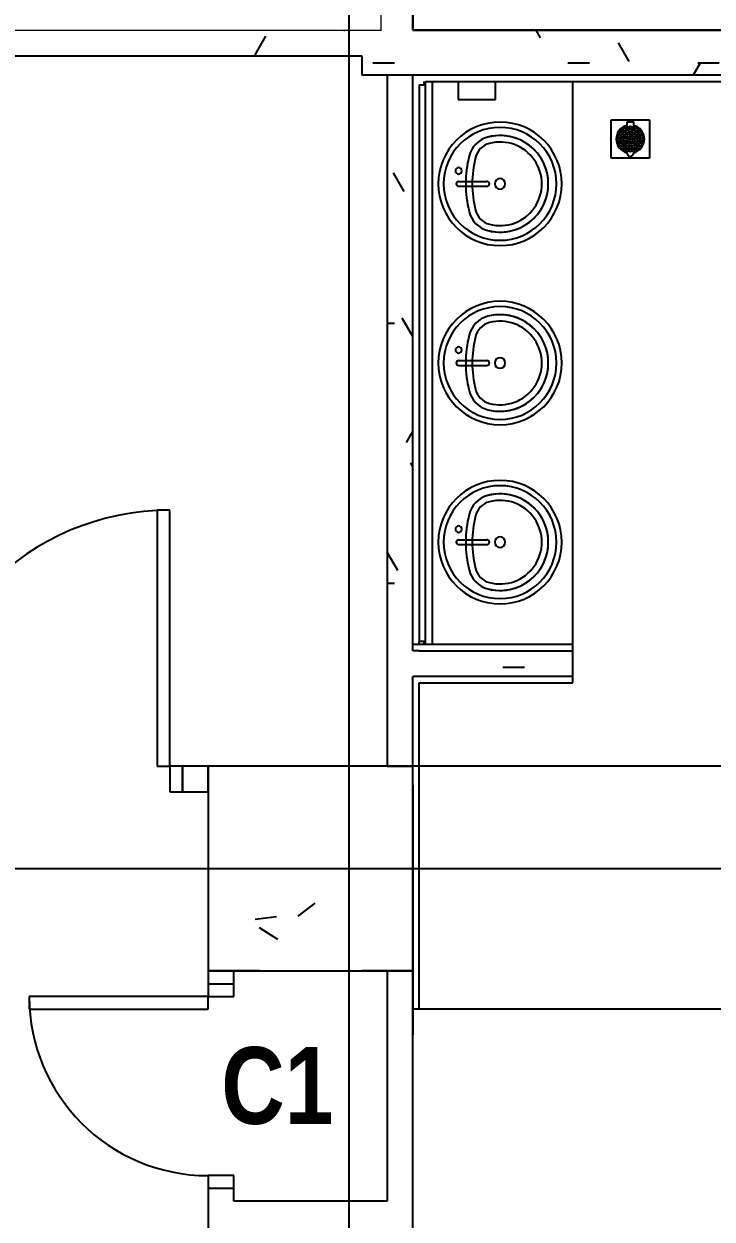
# Model space of a CAD drawing. Header units: millimetres. Extents: x -20146070 to 165023, y -3349561 to 35447.
# Drawn here: x 16416 to 19106, y -18995 to -14325 of the extents above; entities that cross this region are included whole.
import ezdxf

# ---------------------------------------------------------------- set-up
doc = ezdxf.new("R2010")
doc.units = ezdxf.units.MM
doc.header["$LTSCALE"] = 50
for name, color, linetype in [('BLK_2 - 1ST_2ND_STOREY_PLAN$0$0-1', 8, 'Continuous'), ('BLK_2 - 1ST_2ND_STOREY_PLAN$0$1599_DB_A_BLK2_HQ_R21- LINKVIEW_BLK2_1ST STOREY Toilet JOH$0$A-_DOOR----_E', 8, 'Continuous'), ('BLK_2 - 1ST_2ND_STOREY_PLAN$0$1599_DB_A_BLK2_HQ_R21- LINKVIEW_BLK2_1ST STOREY Toilet JOH$0$A-_DOOR----_E-1', 8, 'Continuous'), ('BLK_2 - 1ST_2ND_STOREY_PLAN$0$1599_DB_A_BLK2_HQ_R21- LINKVIEW_BLK2_1ST STOREY Toilet JOH$0$A-_FURT----_E', 8, 'Continuous'), ('BLK_2 - 1ST_2ND_STOREY_PLAN$0$1599_DB_A_BLK2_HQ_R21- LINKVIEW_BLK2_1ST STOREY Toilet JOH$0$A-_WALL----_H-1', 8, 'Continuous'), ('BLK_2 - 1ST_2ND_STOREY_PLAN$0$1599_DB_A_BLK2_HQ_R21- LINKVIEW_BLK2_1ST STOREY Toilet JOH$0$A-_WALL----_H-2', 8, 'Continuous'), ('BLK_2 - 1ST_2ND_STOREY_PLAN$0$1599_DB_A_BLK2_HQ_R21- LINKVIEW_BLK2_1ST STOREY Toilet JOH$0$M-_SANIFIXR_E', 8, 'Continuous'), ('BLK_2 - 1ST_2ND_STOREY_PLAN$0$1599_DB_A_BLK2_HQ_R21- LINKVIEW_BLK2_1ST STOREY Toilet JOH$0$S-_COLN----_E', 8, 'Continuous'), ('BLK_2 - 1ST_2ND_STOREY_PLAN$0$A-_DOOR----_E', 8, 'Continuous'), ('BLK_2 - 1ST_2ND_STOREY_PLAN$0$A-_DOOR----_E-1', 8, 'Continuous'), ('BLK_2 - 1ST_2ND_STOREY_PLAN$0$A-_FLOR----_E', 8, 'Continuous'), ('BLK_2 - 1ST_2ND_STOREY_PLAN$0$A-_ROOMNAME_A', 7, 'Continuous'), ('BLK_2 - 1ST_2ND_STOREY_PLAN$0$A-_WALL----_H-1', 8, 'Continuous'), ('BLK_2 - 1ST_2ND_STOREY_PLAN$0$A-_WALL----_H-2', 8, 'Continuous'), ('BLK_2 - 1ST_2ND_STOREY_PLAN$0$A-_WALLPRTN_E-1', 8, 'Continuous'), ('BLK_2 - 1ST_2ND_STOREY_PLAN$0$S-_COLN----_E-1', 8, 'Continuous'), ('BLK_2 - 1ST_2ND_STOREY_PLAN$0$S-_COLN----_E-2', 8, 'Continuous'), ('NW_FM200', 1, 'Continuous'), ('NW_GRID LINE', 8, 'Continuous')]:
    doc.layers.add(name, color=color, linetype=linetype)
doc.styles.add('BLK_2 - 1ST_2ND_STOREY_PLAN$0$Arial Narrow_B_3', font='ARIALNB.TTF', dxfattribs={"height": 300})
pattern_1 = [(0, (0, 0), (1016, 254), [83.82, -678.18, 83.82, -678.18, -4064]), (0, (0, 0), (1016, 254), [-1524, 83.82, -1440.18, 83.82, -678.18, -1778]), (0, (0, 0), (1016, 254), [-3810, 83.82, -424.18, 83.82, -1186.18]), (120, (381, 127), (-727.97045, 752.8818), [83.82, -678.18, 83.82, -678.18, -4064]), (120, (381, 127), (-727.97045, 752.8818), [-1524, 83.82, -1440.18, 83.82, -678.18, -1778]), (120, (381, 127), (-727.97045, 752.8818), [-3810, 83.82, -424.18, 83.82, -1186.18]), (240, (508, 635), (-288.02955, -1006.8818), [83.82, -678.18, 83.82, -678.18, -4064]), (240, (508, 635), (-288.02955, -1006.8818), [-1524, 83.82, -1440.18, 83.82, -678.18, -1778]), (240, (508, 635), (-288.02955, -1006.8818), [-3810, 83.82, -424.18, 83.82, -1186.18])]
pattern_2 = [(0, (0, 0), (1016, 254), [83.82, -678.18, 83.82, -678.18, -4064]), (0, (0, 0), (1016, 254), [-1524, 83.82, -1440.18, 83.82, -678.18, -1778]), (0, (0, 0), (1016, 254), [-3810, 83.82, -424.18, 83.82, -1186.18]), (120, (381, 127), (-727.9705, 752.8818), [83.82, -678.18, 83.82, -678.18, -4064]), (120, (381, 127), (-727.9705, 752.8818), [-1524, 83.82, -1440.18, 83.82, -678.18, -1778]), (120, (381, 127), (-727.9705, 752.8818), [-3810, 83.82, -424.18, 83.82, -1186.18]), (240, (508, 635), (-288.0295, -1006.8818), [83.82, -678.18, 83.82, -678.18, -4064]), (240, (508, 635), (-288.0295, -1006.8818), [-1524, 83.82, -1440.18, 83.82, -678.18, -1778]), (240, (508, 635), (-288.0295, -1006.8818), [-3810, 83.82, -424.18, 83.82, -1186.18])]

# ---------------------------------------------------------------- blocks, each defined once
blk = doc.blocks.new('BLK_2 - 1ST_2ND_STOREY_PLAN$0$IDA - F - Single - Swing - 1100L X 2200H - B2-TD01-3240950-BLK 2 1ST STOREY PLAN')
at = {"layer": 'BLK_2 - 1ST_2ND_STOREY_PLAN$0$A-_DOOR----_E'}
for p, q in [((500, 1050), (450, 1050)), ((450, 1050), (450, 50)), ((500, 50), (500, 1050)), ((-500, 50), (-550, 50)), ((-550, 50), (-550, -50)), ((-500, -50), (-500, 50)), ((450, 50), (500, 50)), ((550, 50), (500, 50)), ((500, 50), (500, -50)), ((550, -50), (550, 50)), ((-550, -50), (-500, -50)), ((500, -50), (550, -50))]:
    blk.add_line(p, q, dxfattribs=at)
blk.add_arc((500, 50), 1000, 90, 180, dxfattribs=at)
blk = doc.blocks.new('BLK_2 - 1ST_2ND_STOREY_PLAN$0$1599_DB_A_BLK2_HQ_R21_rvt-1-BLK 2 1ST STOREY PLAN')
at = {"layer": 'BLK_2 - 1ST_2ND_STOREY_PLAN$0$A-_WALL----_H-1'}
h = blk.add_hatch(dxfattribs=at)
h.set_pattern_fill('FP_3', color=256, style=0, pattern_type=2)
h.set_pattern_definition(pattern_1)
h.paths.add_polyline_path([(-124379.3, -57177.4), (-124361.4, -57177.4), (-124361.4, -57077.4), (-130486.4, -57077.4), (-130486.4, -57177.4), (-125452.6, -57177.4)])
at = {"layer": 'BLK_2 - 1ST_2ND_STOREY_PLAN$0$A-_WALL----_H-2'}
h = blk.add_hatch(dxfattribs=at)
h.set_pattern_fill('FP_3', color=256, style=0, pattern_type=2)
h.set_pattern_definition(pattern_1)
h.paths.add_polyline_path([(-124361.4, -57177.4), (-124236.4, -57177.4), (-124236.4, -53552.4), (-124361.4, -53552.4), (-124361.4, -57092.4)])
h.paths.add_polyline_path([(-124236.4, -52752.4), (-124236.4, -49152.4), (-124361.4, -49152.4), (-124361.4, -52752.4)])
at = {"layer": 'BLK_2 - 1ST_2ND_STOREY_PLAN$0$S-_COLN----_E-2'}
h = blk.add_hatch(dxfattribs=at)
h.set_pattern_fill('FP_2', color=256, style=0, pattern_type=2)
h.set_pattern_definition([(50, (0, 0), (1821.84, -159.39), [190.5, -2095.5]), (355, (0, 0), (-352.428, 1910.567), [152.4, -1676.4]), (100.451, (151.8, -13.3), (1469.426, 1751.166), [161.9, -1780.9]), (46.184, (0, 508), (2710.79, -420.428), [285.75, -3143.25]), (96.636, (226, 473), (2374.026, 2474.276), [242.85, -2671.35]), (351.184, (0, 508), (2374.05, 2474.25), [228.6, -2514.6]), (21, (254, 381), (1516.144, -1022.652), [190.5, -2095.5]), (326, (254, 381), (618.02, 1841.88), [152.4, -1676.4]), (71.451, (380.3, 295.8), (2134.171, 819.212), [161.9, -1780.9]), (37.5, (0, 0), (30.886, 845.5504), [83.82, -1572.26, 83.82, -1617.98, -1682.75]), (37.5, (0, 0), (30.886, 845.5504), [-3357.88, 83.82, -1598.93]), (7.5, (0, 0), (668.1966, 1001.806), [83.82, -886.46, 83.82, -1534.16, -641.35]), (7.5, (0, 0), (668.1966, 1001.806), [-2588.26, 83.82, -557.53]), (327.5, (-566.4, 0), (1355.9093, -57.2896), [83.82, -551.18, 83.82, -1897.38, -2628.9]), (327.5, (-566.4, 0), (1355.9093, -57.2896), [-2616.2, 83.82, -2545.08]), (317.5, (-820.4, 0), (1481.293, 254.266), [83.82, -741.68, 83.82, -1231.9, -1866.9]), (317.5, (-820.4, 0), (1481.293, 254.266), [-2141.22, 83.82, -1783.08])])
h.paths.add_polyline_path([(-124236.4, -60752.4), (-124236.4, -59952.4), (-125036.4, -59952.4), (-125036.4, -60752.4), (-124317.5, -60752.4)])
at = {"layer": 'BLK_2 - 1ST_2ND_STOREY_PLAN$0$A-_FLOR----_E'}
for p, q in [((-124236.4, -57077.4), (-124236.4, -47052.4)), ((-124236.4, -47052.4), (-124236.4, -57077.4)), ((-124236.4, -57077.4), (-117036.4, -57077.4))]:
    blk.add_line(p, q, dxfattribs=at)
at = {"layer": 'BLK_2 - 1ST_2ND_STOREY_PLAN$0$A-_WALLPRTN_E-1'}
for p, q in [((-127836.4, -57177.4), (-124436.4, -57177.4)), ((-125036.4, -59952.4), (-125136.4, -59952.4)), ((-125136.4, -59952.4), (-125136.4, -60052.4)), ((-125036.4, -60052.4), (-125036.4, -59952.4)), ((-125136.4, -60052.4), (-125036.4, -60052.4))]:
    blk.add_line(p, q, dxfattribs=at)
at = {"layer": 'BLK_2 - 1ST_2ND_STOREY_PLAN$0$S-_COLN----_E-1'}
for p, q in [((-122936.4, -59952.4), (-125036.4, -59952.4)), ((-125036.4, -59952.4), (-125036.4, -60752.4))]:
    blk.add_line(p, q, dxfattribs=at)
at = {"layer": 'BLK_2 - 1ST_2ND_STOREY_PLAN$0$A-_DOOR----_E-1'}
blk.add_blockref('BLK_2 - 1ST_2ND_STOREY_PLAN$0$IDA - F - Single - Swing - 1100L X 2200H - B2-TD01-3240950-BLK 2 1ST STOREY PLAN', (-125686.4, -60002.4), dxfattribs=at)
blk = doc.blocks.new('BLK_2 - 1ST_2ND_STOREY_PLAN$0$1599_DB_A_BLK2_HQ_R21- LINKVIEW_BLK2_1ST STOREY Toilet JOH$0$IDA - Mirror - MR - 1575mm-3890133-LINKVIEW_BLK2_1ST STOREY')
at = {"layer": 'BLK_2 - 1ST_2ND_STOREY_PLAN$0$1599_DB_A_BLK2_HQ_R21- LINKVIEW_BLK2_1ST STOREY Toilet JOH$0$A-_FURT----_E'}
for p, q in [((-1087.5, -12.5), (-1087.5, 0)), ((1087.5, 0), (1087.5, -12.5)), ((-1100, -25), (1100, -25)), ((-1100, -50), (-1100, -25)), ((1087.5, 0), (-1087.5, 0)), ((-1087.5, -25), (-1087.5, -12.5)), ((-1087.5, -25), (1087.5, -25)), ((1087.5, -12.5), (1087.5, -25)), ((1100, -25), (1100, -50)), ((1100, -50), (-1100, -50))]:
    blk.add_line(p, q, dxfattribs=at)
blk = doc.blocks.new('BLK_2 - 1ST_2ND_STOREY_PLAN$0$1599_DB_A_BLK2_HQ_R21- LINKVIEW_BLK2_1ST STOREY Toilet JOH$0$Sink_Vanity_Round - Basin-2931926-LINKVIEW_BLK2_1ST STOREY')
at = {"layer": 'BLK_2 - 1ST_2ND_STOREY_PLAN$0$1599_DB_A_BLK2_HQ_R21- LINKVIEW_BLK2_1ST STOREY Toilet JOH$0$M-_SANIFIXR_E'}
for p, q in [((87.1, 247.1), (87.1, 136.3)), ((106.2, 247.1), (106.2, 136.3))]:
    blk.add_line(p, q, dxfattribs=at)
for centre, radius, start, end in [((96.7, 85.2), 241.3, 360, 180), ((96.7, 85.2), 241.3, 90, 270), ((96.7, 85.2), 220.6, 90, 270), ((96.7, 85.2), 241.3, 270, 90), ((96.7, 85.2), 220.6, 270, 90), ((96.7, 247.1), 9.52, 360, 180), ((147.5, 247.1), 12.7, 360, 180), ((147.5, 247.1), 12.7, 180, 0), ((12.4, 107.4), 101.6, 103.8965, 165.2115), ((12.4, 107.4), 101.6, 103.8965, 165.2115), ((96.7, -233), 452.3, 76.1035, 103.8965), ((96.7, -233), 452.3, 90, 103.8965), ((96.7, -233), 426.9, 76.1035, 103.8965), ((96.7, -233), 452.3, 76.1035, 90), ((180.9, 107.4), 101.6, 14.7885, 76.1035), ((180.9, 107.4), 101.6, 14.7885, 76.1035), ((12.4, 107.4), 76.2, 103.8965, 165.2115), ((180.9, 107.4), 76.2, 14.7885, 76.1035), ((96.7, 85.2), 188.7, 165.2115, 14.7885), ((96.7, 85.2), 188.7, 165.2115, 270), ((96.7, 85.2), 163.3, 165.2115, 14.7885), ((96.7, 85.2), 20.6, 360, 180), ((96.7, 136.3), 9.52, 180, 360), ((96.7, 85.2), 188.7, 270, 14.7885), ((96.7, 85.2), 241.3, 180, 360), ((96.7, 85.2), 20.6, 180, 360)]:
    blk.add_arc(centre, radius, start, end, dxfattribs=at)
blk = doc.blocks.new('BLK_2 - 1ST_2ND_STOREY_PLAN$0$1599_DB_A_BLK2_HQ_R21- LINKVIEW_BLK2_1ST STOREY Toilet JOH$0$IDA - Floor Trap Cover - Floor Trap Cover-2991723-LINKVIEW_BLK2_1ST STOREY')
at = {"layer": 'BLK_2 - 1ST_2ND_STOREY_PLAN$0$1599_DB_A_BLK2_HQ_R21- LINKVIEW_BLK2_1ST STOREY Toilet JOH$0$M-_SANIFIXR_E'}
for p, q in [((-75, -75), (-75, 75)), ((-75, 75), (75, 75)), ((-12.5, 53.6), (-12.5, 67.5)), ((-12.5, 67.5), (12.5, 67.5)), ((12.5, 67.5), (12.5, 53.6)), ((75, 75), (75, -75)), ((75, -75), (-75, -75))]:
    blk.add_line(p, q, dxfattribs=at)
for centre in [(-11.3, 43.5), (0, 45), (11.4, 43.5), (-45, 0), (-43.5, 11.4), (-38.8, 22.8), (-32.5, 0), (-31.8, 31.8), (-30, 12.4), (-23, 23), (-22.7, 38.8), (-20, 0), (-14.1, 14.1), (-12.4, 30), (-5.3, 5.3), (0, 32.5), (0, 20), (5.3, 5.3), (12.4, 30), (14.1, 14.1), (20, 0), (22.8, 38.8), (23, 23), (30, 12.4), (31.8, 31.8), (32.5, 0), (38.8, 22.7), (43.5, 11.3), (45, 0), (-43.5, -11.3), (-38.8, -22.7), (-31.8, -31.8), (-30, -12.4), (-23, -23), (-22.8, -38.8), (-14.1, -14.1), (-12.4, -30), (-11.4, -43.5), (-5.3, -5.3), (0, -20), (0, -32.5), (0, -45), (5.3, -5.3), (11.3, -43.5), (12.4, -30), (14.1, -14.1), (22.7, -38.8), (23, -23), (30, -12.4), (31.8, -31.8), (38.8, -22.8), (43.5, -11.4)]:
    blk.add_circle(centre, 5, dxfattribs=at)
for centre, radius, start, end in [((0, 0), 55, 103.1366, 256.95), ((0, 0), 55, 283.05, 76.8634), ((0, -55), 12.5, 173.475, 6.525)]:
    blk.add_arc(centre, radius, start, end, dxfattribs=at)
blk = doc.blocks.new('BLK_2 - 1ST_2ND_STOREY_PLAN$0$1599_DB_A_BLK2_HQ_R21- LINKVIEW_BLK2_1ST STOREY Toilet JOH$0$IDA - Soap Dispenser - Wall Mount - IDA - Soap Dispenser - Wall Mount-3178261-LINKVIEW_BLK2_1ST STOREY')
at = {"layer": 'BLK_2 - 1ST_2ND_STOREY_PLAN$0$1599_DB_A_BLK2_HQ_R21- LINKVIEW_BLK2_1ST STOREY Toilet JOH$0$A-_FURT----_E'}
for p, q in [((96.4, 144.9), (-49.7, 144.9)), ((-49.7, 144.9), (-49.7, 75)), ((96.4, 75), (96.4, 144.9))]:
    blk.add_line(p, q, dxfattribs=at)
blk = doc.blocks.new('BLK_2 - 1ST_2ND_STOREY_PLAN$0$1599_DB_A_BLK2_HQ_R21- LINKVIEW_BLK2_1ST STOREY Toilet JOH$0$IDA - Vanity - Array - 3 Sink_2200L-2931922-LINKVIEW_BLK2_1ST STOREY')
at = {"layer": 'BLK_2 - 1ST_2ND_STOREY_PLAN$0$1599_DB_A_BLK2_HQ_R21- LINKVIEW_BLK2_1ST STOREY Toilet JOH$0$M-_SANIFIXR_E'}
for p, q in [((-1327.5, -19.1), (-1315, -19.1)), ((-1327.5, -19.1), (-1315, -19.1)), ((860, -19.1), (872.5, -19.1)), ((860, -19.1), (872.5, -19.1)), ((-1327.5, -600), (872.5, -600)), ((-1327.5, -600), (872.5, -600))]:
    blk.add_line(p, q, dxfattribs=at)
blk = doc.blocks.new('BLK_2 - 1ST_2ND_STOREY_PLAN$0$1599_DB_A_BLK2_HQ_R21- LINKVIEW_BLK2_1ST STOREY Toilet JOH$0$IDA - F - Single - Swing - 1100L X 2200H - B2-TD01-3240950-LINKVIEW_BLK2_1ST STOREY')
at = {"layer": 'BLK_2 - 1ST_2ND_STOREY_PLAN$0$1599_DB_A_BLK2_HQ_R21- LINKVIEW_BLK2_1ST STOREY Toilet JOH$0$A-_DOOR----_E'}
for p, q in [((500, 1050), (450, 1050)), ((450, 1050), (450, 50)), ((500, 50), (500, 1050)), ((-500, 50), (-550, 50)), ((-500, -50), (-500, 50)), ((450, 50), (500, 50)), ((550, 50), (500, 50)), ((500, 50), (500, -50)), ((-550, -50), (-500, -50)), ((500, -50), (550, -50))]:
    blk.add_line(p, q, dxfattribs=at)
blk.add_arc((500, 50), 1000, 90, 180, dxfattribs=at)
blk = doc.blocks.new('BLK_2 - 1ST_2ND_STOREY_PLAN$0$1599_DB_A_BLK2_HQ_R21- LINKVIEW_BLK2_1ST STOREY Toilet JOH')
at = {"layer": 'BLK_2 - 1ST_2ND_STOREY_PLAN$0$1599_DB_A_BLK2_HQ_R21- LINKVIEW_BLK2_1ST STOREY Toilet JOH$0$A-_WALL----_H-1'}
h = blk.add_hatch(dxfattribs=at)
h.set_pattern_fill('FP_2', color=256, style=0, pattern_type=2)
h.set_pattern_definition(pattern_2)
h.paths.add_polyline_path([(7195.7, -18199.7), (7195.7, -18137.2), (7170.7, -18137.2), (7170.7, -18099.7), (7095.7, -18099.7), (7095.7, -18199.7)], flags=0)
at = {"layer": 'BLK_2 - 1ST_2ND_STOREY_PLAN$0$1599_DB_A_BLK2_HQ_R21- LINKVIEW_BLK2_1ST STOREY Toilet JOH$0$A-_WALL----_H-2'}
h = blk.add_hatch(dxfattribs=at)
h.set_pattern_fill('FP_2', color=256, style=0, pattern_type=2)
h.set_pattern_definition(pattern_2)
h.paths.add_polyline_path([(6270.7, -17324.7), (6270.7, -17224.7), (6170.7, -17224.7), (6170.7, -17324.7)], flags=0)
at = {"layer": 'BLK_2 - 1ST_2ND_STOREY_PLAN$0$1599_DB_A_BLK2_HQ_R21- LINKVIEW_BLK2_1ST STOREY Toilet JOH$0$S-_COLN----_E'}
h = blk.add_hatch(dxfattribs=at)
h.set_pattern_fill('FP_2', color=256, style=0, pattern_type=2)
h.set_pattern_definition(pattern_2)
h.paths.add_polyline_path([(6871.3, -14524.7), (10970.7, -14524.7), (10970.7, -14349.7), (6871.3, -14349.7)])
h = blk.add_hatch(dxfattribs=at)
h.set_pattern_fill('FP_2', color=256, style=0, pattern_type=2)
h.set_pattern_definition(pattern_2)
h.paths.add_polyline_path([(7069.1, -17224.7), (7070.7, -17224.7), (7070.7, -14449.7), (6970.7, -14449.7), (6970.7, -17224.7)], flags=0)
h = blk.add_hatch(dxfattribs=at)
h.set_pattern_fill('FP_2', color=256, style=0, pattern_type=2)
h.set_pattern_definition([(0, (0, -75), (1016, 254), [83.82, -678.18, 83.82, -678.18, -4064]), (0, (0, -75), (1016, 254), [-1524, 83.82, -1440.18, 83.82, -678.18, -1778]), (0, (0, -75), (1016, 254), [-3810, 83.82, -424.18, 83.82, -1186.18]), (120, (381, 52), (-727.9705, 752.8818), [83.82, -678.18, 83.82, -678.18, -4064]), (120, (381, 52), (-727.9705, 752.8818), [-1524, 83.82, -1440.18, 83.82, -678.18, -1778]), (120, (381, 52), (-727.9705, 752.8818), [-3810, 83.82, -424.18, 83.82, -1186.18]), (240, (508, 560), (-288.0295, -1006.8818), [83.82, -678.18, 83.82, -678.18, -4064]), (240, (508, 560), (-288.0295, -1006.8818), [-1524, 83.82, -1440.18, 83.82, -678.18, -1778]), (240, (508, 560), (-288.0295, -1006.8818), [-3810, 83.82, -424.18, 83.82, -1186.18])])
h.paths.add_polyline_path([(7070.7, -16874.7), (7695.7, -16874.7), (7695.7, -16774.7), (7070.7, -16774.7)], flags=0)
h = blk.add_hatch(dxfattribs=at)
h.set_pattern_fill('FP_1', color=256, style=0, pattern_type=2)
h.set_pattern_definition([(50, (0, 0), (1821.84, -159.39), [190.5, -2095.5]), (355, (0, 0), (-352.43, 1910.57), [152.4, -1676.4]), (100.451, (151.8, -13.3), (1469.43, 1751.17), [161.9, -1780.9]), (46.184, (0, 508), (2710.8, -420.43), [285.75, -3143.25]), (96.636, (226, 473), (2374.03, 2474.28), [242.85, -2671.35]), (351.184, (0, 508), (2374.05, 2474.25), [228.6, -2514.6]), (21, (254, 381), (1516.14, -1022.65), [190.5, -2095.5]), (326, (254, 381), (618.02, 1841.88), [152.4, -1676.4]), (71.451, (380.3, 295.8), (2134.17, 819.21), [161.9, -1780.9]), (37.5, (0, 0), (30.886, 845.55), [83.82, -1572.26, 83.82, -1617.98, -1682.75]), (37.5, (0, 0), (30.886, 845.55), [-3357.88, 83.82, -1598.93]), (7.5, (0, 0), (668.197, 1001.806), [83.82, -886.46, 83.82, -1534.16, -641.35]), (7.5, (0, 0), (668.197, 1001.806), [-2588.26, 83.82, -557.53]), (327.5, (-566.4, 0), (1355.91, -57.29), [83.82, -551.18, 83.82, -1897.38, -2628.9]), (327.5, (-566.4, 0), (1355.91, -57.29), [-2616.2, 83.82, -2545.08]), (317.5, (-820.4, 0), (1481.29, 254.266), [83.82, -741.68, 83.82, -1231.9, -1866.9]), (317.5, (-820.4, 0), (1481.29, 254.266), [-2141.22, 83.82, -1783.08])])
h.paths.add_polyline_path([(7070.7, -18024.7), (7069.1, -17224.7), (6270.7, -17224.7), (6270.7, -18024.7), (7069.1, -18024.7)], flags=0)
at = {"layer": 'BLK_2 - 1ST_2ND_STOREY_PLAN$0$1599_DB_A_BLK2_HQ_R21- LINKVIEW_BLK2_1ST STOREY Toilet JOH$0$A-_DOOR----_E-1'}
for p, q in [((6270.7, -18074.7), (6270.7, -18124.7)), ((6370.7, -18124.7), (6370.7, -18074.7)), ((6270.7, -18124.7), (5570.7, -18124.7)), ((5570.7, -18124.7), (5570.7, -18174.7)), ((6270.7, -18174.7), (6270.7, -18124.7)), ((6270.7, -18124.7), (6370.7, -18124.7)), ((5570.7, -18174.7), (6270.7, -18174.7)), ((6270.7, -18824.7), (6270.7, -18874.7)), ((6370.7, -18824.7), (6270.7, -18824.7)), ((6370.7, -18874.7), (6370.7, -18824.7))]:
    blk.add_line(p, q, dxfattribs=at)
blk.add_arc((6270.7, -18124.7), 700, 180, 270, dxfattribs=at)
at = {"layer": 'BLK_2 - 1ST_2ND_STOREY_PLAN$0$1599_DB_A_BLK2_HQ_R21- LINKVIEW_BLK2_1ST STOREY Toilet JOH$0$S-_COLN----_E'}
for p, q in [((10970.7, -14349.7), (7070.7, -14349.7)), ((10970.7, -14524.7), (6870.7, -14524.7)), ((6970.7, -14524.7), (6970.7, -17224.7)), ((7070.7, -16774.7), (7070.7, -14524.7)), ((7145.7, -14549.7), (10945.7, -14549.7)), ((7845.7, -14699.7), (7995.7, -14699.7)), ((7845.7, -14849.7), (7845.7, -14699.7)), ((7995.7, -14699.7), (7995.7, -14849.7)), ((7995.7, -14849.7), (7845.7, -14849.7)), ((7095.7, -16749.7), (7070.7, -16749.7)), ((7095.7, -16749.7), (7095.7, -16737.2)), ((7120.7, -16749.7), (7095.7, -16749.7)), ((7695.7, -16749.7), (7145.7, -16749.7)), ((7695.7, -16899.7), (7695.7, -16749.7)), ((7095.7, -16774.7), (7070.7, -16774.7)), ((7095.7, -16774.7), (7695.7, -16774.7)), ((7695.7, -16874.7), (7070.7, -16874.7)), ((7070.7, -17299.7), (7070.7, -16874.7)), ((7095.7, -16899.7), (7695.7, -16899.7)), ((7095.7, -18174.7), (7095.7, -16899.7)), ((6170.7, -17224.7), (6170.7, -17324.7)), ((6270.7, -17224.7), (6170.7, -17224.7)), ((6270.7, -17324.7), (6270.7, -17224.7)), ((6270.7, -17224.7), (6270.7, -18024.7)), ((6970.7, -17224.7), (6270.7, -17224.7)), ((6970.7, -17224.7), (7070.7, -17224.7)), ((7070.7, -17224.7), (6970.7, -17224.7)), ((6170.7, -17324.7), (6270.7, -17324.7)), ((7070.7, -17299.7), (7070.7, -18274.7)), ((7070.7, -18099.7), (7070.7, -17299.7)), ((6270.7, -18024.7), (6270.7, -18074.7)), ((6470.7, -18024.7), (6270.7, -18024.7)), ((6270.7, -18024.7), (6870.7, -18024.7)), ((6370.7, -18074.7), (6370.7, -18024.7)), ((7070.7, -18024.7), (6870.7, -18024.7)), ((6870.7, -18024.7), (7070.7, -18024.7)), ((6970.7, -18024.7), (6970.7, -18924.7)), ((7070.7, -21574.7), (7070.7, -18024.7)), ((6270.7, -18074.7), (6370.7, -18074.7)), ((7095.7, -18174.7), (7070.7, -18174.7)), ((8370.7, -18174.7), (7070.7, -18174.7)), ((6270.7, -18874.7), (6270.7, -19174.7)), ((6370.7, -18874.7), (6270.7, -18874.7)), ((6370.7, -18924.7), (6370.7, -18874.7)), ((6970.7, -18924.7), (6370.7, -18924.7))]:
    blk.add_line(p, q, dxfattribs=at)
blk.add_lwpolyline([(6870.7, -14449.7), (6870.7, -14524.7)], dxfattribs=at)
for name, p, rotation in [('BLK_2 - 1ST_2ND_STOREY_PLAN$0$1599_DB_A_BLK2_HQ_R21- LINKVIEW_BLK2_1ST STOREY Toilet JOH$0$IDA - Mirror - MR - 1575mm-3890133-LINKVIEW_BLK2_1ST STOREY', (7095.7, -15649.7), 90), ('BLK_2 - 1ST_2ND_STOREY_PLAN$0$1599_DB_A_BLK2_HQ_R21- LINKVIEW_BLK2_1ST STOREY Toilet JOH$0$IDA - Vanity - Array - 3 Sink_2200L-2931922-LINKVIEW_BLK2_1ST STOREY', (7095.7, -15422.2), 90), ('BLK_2 - 1ST_2ND_STOREY_PLAN$0$1599_DB_A_BLK2_HQ_R21- LINKVIEW_BLK2_1ST STOREY Toilet JOH$0$IDA - Soap Dispenser - Wall Mount - IDA - Soap Dispenser - Wall Mount-3178261-LINKVIEW_BLK2_1ST STOREY', (7344.1, -14474.7), 180), ('BLK_2 - 1ST_2ND_STOREY_PLAN$0$1599_DB_A_BLK2_HQ_R21- LINKVIEW_BLK2_1ST STOREY Toilet JOH$0$Sink_Vanity_Round - Basin-2931926-LINKVIEW_BLK2_1ST STOREY', (7496.8, -15046.3), 90), ('BLK_2 - 1ST_2ND_STOREY_PLAN$0$1599_DB_A_BLK2_HQ_R21- LINKVIEW_BLK2_1ST STOREY Toilet JOH$0$Sink_Vanity_Round - Basin-2931926-LINKVIEW_BLK2_1ST STOREY', (7496.8, -15746.3), 90), ('BLK_2 - 1ST_2ND_STOREY_PLAN$0$1599_DB_A_BLK2_HQ_R21- LINKVIEW_BLK2_1ST STOREY Toilet JOH$0$Sink_Vanity_Round - Basin-2931926-LINKVIEW_BLK2_1ST STOREY', (7496.8, -16446.3), 90)]:
    blk.add_blockref(name, p, dxfattribs=dict(at, rotation=rotation))
for name, p in [('BLK_2 - 1ST_2ND_STOREY_PLAN$0$1599_DB_A_BLK2_HQ_R21- LINKVIEW_BLK2_1ST STOREY Toilet JOH$0$IDA - Floor Trap Cover - Floor Trap Cover-2991723-LINKVIEW_BLK2_1ST STOREY', (7920.7, -14774.7)), ('BLK_2 - 1ST_2ND_STOREY_PLAN$0$1599_DB_A_BLK2_HQ_R21- LINKVIEW_BLK2_1ST STOREY Toilet JOH$0$IDA - F - Single - Swing - 1100L X 2200H - B2-TD01-3240950-LINKVIEW_BLK2_1ST STOREY', (5620.7, -17274.7))]:
    blk.add_blockref(name, p, dxfattribs=at)
blk = doc.blocks.new('BLK_2 - 1ST_2ND_STOREY_PLAN')
blk.add_blockref('BLK_2 - 1ST_2ND_STOREY_PLAN$0$1599_DB_A_BLK2_HQ_R21- LINKVIEW_BLK2_1ST STOREY Toilet JOH', (-131307.1, -42727.7))
at = {"layer": 'BLK_2 - 1ST_2ND_STOREY_PLAN$0$0-1'}
blk.add_blockref('BLK_2 - 1ST_2ND_STOREY_PLAN$0$1599_DB_A_BLK2_HQ_R21_rvt-1-BLK 2 1ST STOREY PLAN', (0, 0), dxfattribs=at)
at = {"layer": 'BLK_2 - 1ST_2ND_STOREY_PLAN$0$A-_ROOMNAME_A', "insert": (-124985.5, -61050.2), "char_height": 300, "width": 561.181, "attachment_point": 1, "style": 'BLK_2 - 1ST_2ND_STOREY_PLAN$0$Arial Narrow_B_3'}
blk.add_mtext('C1', dxfattribs=at)
blk.add_mtext('C1', dxfattribs=at)

msp = doc.modelspace()

# ---------------------------------------------------------------- linework, layer by layer
at = {"layer": 'NW_FM200', "color": 2, "const_width": 5}
msp.add_lwpolyline([(11686.5, -6424.7), (17811.5, -6424.7), (17811.5, -14349.7), (11686.5, -14349.7)], close=True, dxfattribs=at)
at = {"layer": 'NW_GRID LINE'}
for p, q in [((17686.5, 8788.6), (17686.5, -79047.9)), ((-4794.8, -17624.7), (44738, -17624.7))]:
    msp.add_line(p, q, dxfattribs=at)

# ---------------------------------------------------------------- block references
msp.add_blockref('BLK_2 - 1ST_2ND_STOREY_PLAN', (142172.9, 42727.7), dxfattribs=at)

doc.saveas('drawing.dxf')
